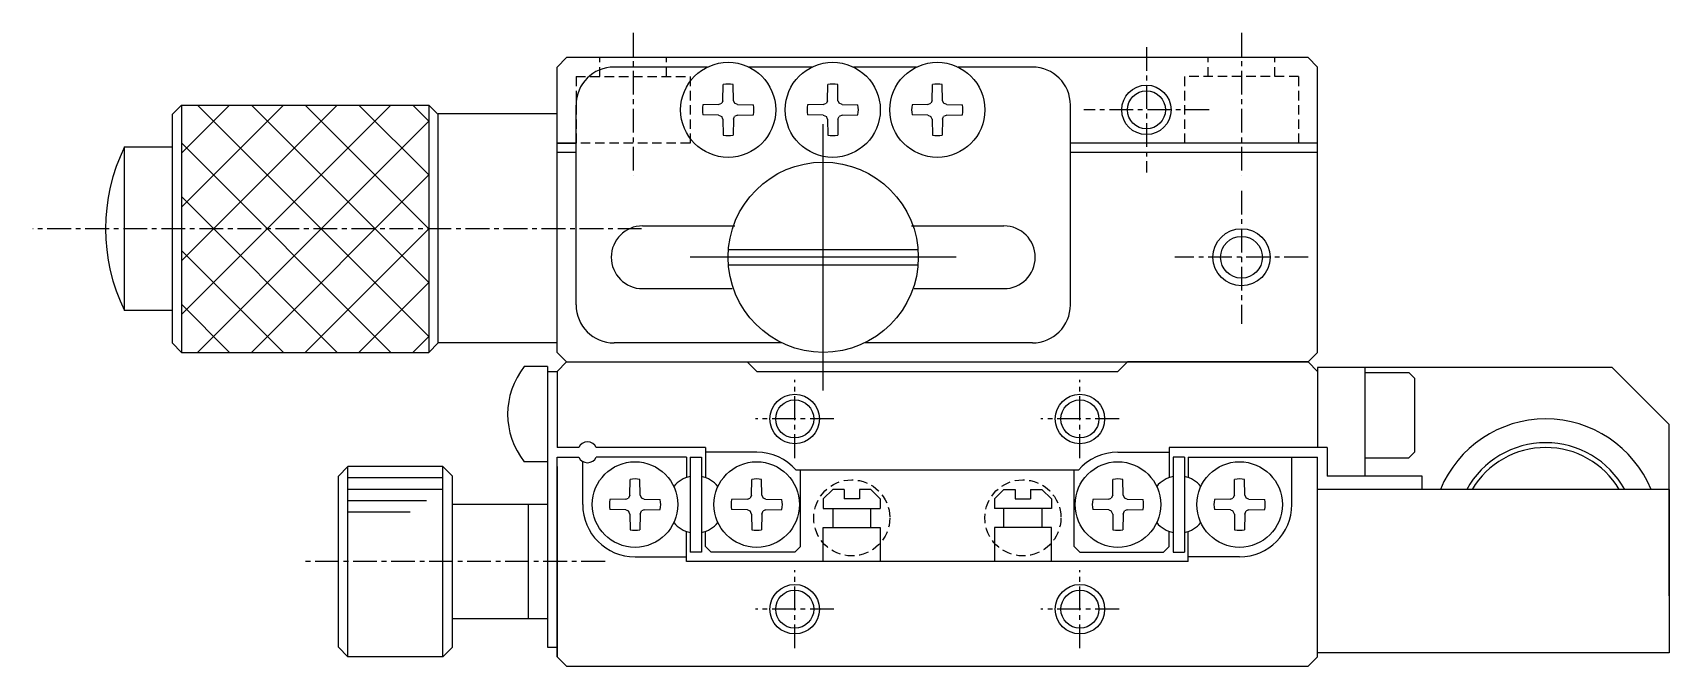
# Model space of a CAD drawing. Extents: x 81 to 417, y 79 to 298.
# Drawn here: x 138.9 to 225, y 264.3 to 297.6 of the extents above; entities that cross this region are included whole.
import ezdxf

# ---------------------------------------------------------------- set-up
doc = ezdxf.new("R2010")
doc.units = 0
doc.linetypes.add('CENTER', pattern=[2, 1.25, -0.25, 0.25, -0.25])
doc.linetypes.add('DASHED', pattern=[0.75, 0.5, -0.25])
doc.layers.get('0').update_dxf_attribs({"linetype": 'CONTINUOUS'})
doc.layers.add('CENTER', color=1, linetype='CENTER')

msp = doc.modelspace()

# ---------------------------------------------------------------- linework, layer by layer
at = {"color": 7, "linetype": 'CONTINUOUS'}
for p, q in [((166.988, 296.328), (166.488, 295.828)), ((166.988, 296.328), (166.488, 295.828)), ((205.988, 296.328), (166.988, 296.328)), ((205.988, 296.328), (206.488, 295.828)), ((205.988, 296.328), (206.488, 295.828)), ((166.488, 280.828), (166.488, 295.828)), ((174.398, 295.828), (169.488, 295.828)), ((179.898, 295.828), (176.577, 295.828)), ((185.398, 295.828), (182.077, 295.828)), ((191.488, 295.828), (187.577, 295.828)), ((206.488, 280.828), (206.488, 295.828)), ((175.213, 294.06), (175.228, 294.903)), ((175.762, 294.06), (175.748, 294.903)), ((180.713, 294.06), (180.728, 294.903)), ((181.262, 294.06), (181.248, 294.903)), ((186.213, 294.06), (186.228, 294.903)), ((186.762, 294.06), (186.748, 294.903)), ((146.738, 293.828), (146.238, 293.328)), ((146.738, 293.828), (146.738, 280.828)), ((146.738, 293.828), (159.738, 293.828)), ((159.738, 293.828), (159.738, 280.828)), ((160.238, 293.328), (159.738, 293.828)), ((167.488, 283.328), (167.488, 293.828)), ((174.988, 293.852), (174.163, 293.838)), ((174.988, 293.852), (175.153, 293.926)), ((175.213, 294.06), (175.153, 293.926)), ((175.762, 294.06), (175.822, 293.926)), ((175.987, 293.852), (175.822, 293.926)), ((175.987, 293.852), (176.812, 293.838)), ((180.488, 293.852), (179.663, 293.838)), ((180.488, 293.852), (180.653, 293.926)), ((180.713, 294.06), (180.653, 293.926)), ((181.262, 294.06), (181.322, 293.926)), ((181.487, 293.852), (181.322, 293.926)), ((181.487, 293.852), (182.312, 293.838)), ((185.988, 293.852), (185.163, 293.838)), ((185.988, 293.852), (186.153, 293.926)), ((186.213, 294.06), (186.153, 293.926)), ((186.762, 294.06), (186.822, 293.926)), ((186.987, 293.852), (186.822, 293.926)), ((186.987, 293.852), (187.812, 293.838)), ((193.488, 283.328), (193.488, 293.828)), ((146.238, 293.328), (146.238, 281.328)), ((166.488, 293.363), (160.238, 293.363)), ((160.238, 281.328), (160.238, 293.328)), ((174.988, 293.304), (174.163, 293.318)), ((174.988, 293.304), (175.153, 293.23)), ((175.213, 293.096), (175.153, 293.23)), ((175.213, 293.096), (175.228, 292.253)), ((175.762, 293.096), (175.748, 292.253)), ((175.762, 293.096), (175.822, 293.23)), ((175.987, 293.304), (175.822, 293.23)), ((175.987, 293.304), (176.812, 293.318)), ((180.488, 293.304), (179.663, 293.318)), ((180.488, 293.304), (180.653, 293.23)), ((180.488, 278.828), (180.488, 292.828)), ((180.713, 293.096), (180.653, 293.23)), ((180.713, 293.096), (180.728, 292.253)), ((181.262, 293.096), (181.248, 292.253)), ((181.262, 293.096), (181.322, 293.23)), ((181.487, 293.304), (181.322, 293.23)), ((181.487, 293.304), (182.312, 293.318)), ((185.988, 293.304), (185.163, 293.318)), ((185.988, 293.304), (186.153, 293.23)), ((186.213, 293.096), (186.153, 293.23)), ((186.213, 293.096), (186.228, 292.253)), ((186.762, 293.096), (186.748, 292.253)), ((186.762, 293.096), (186.822, 293.23)), ((186.987, 293.304), (186.822, 293.23)), ((186.987, 293.304), (187.812, 293.318)), ((167.488, 291.828), (166.488, 291.828)), ((166.488, 291.828), (167.488, 291.828)), ((206.488, 291.828), (193.488, 291.828)), ((143.738, 291.628), (146.238, 291.628)), ((143.738, 283.028), (143.738, 291.628)), ((167.488, 291.328), (166.488, 291.328)), ((167.488, 291.328), (166.488, 291.328)), ((206.488, 291.328), (193.488, 291.328)), ((170.988, 287.478), (175.842, 287.478)), ((185.133, 287.478), (189.988, 287.478)), ((187.488, 285.828), (173.488, 285.828)), ((175.504, 286.228), (185.471, 286.228)), ((175.504, 285.428), (185.471, 285.428)), ((170.988, 284.178), (175.702, 284.178)), ((185.273, 284.178), (189.988, 284.178)), ((146.238, 283.028), (143.738, 283.028)), ((146.238, 281.328), (146.738, 280.828)), ((146.738, 280.828), (159.738, 280.828)), ((159.738, 280.828), (160.238, 281.328)), ((166.488, 281.328), (160.238, 281.328)), ((166.488, 280.828), (166.988, 280.328)), ((178.308, 281.328), (169.488, 281.328)), ((191.488, 281.328), (182.667, 281.328)), ((205.988, 280.328), (206.488, 280.828)), ((165.988, 280.078), (164.765, 280.078)), ((165.988, 280.078), (165.988, 265.328)), ((165.988, 279.828), (166.488, 279.828)), ((166.988, 280.328), (166.488, 279.828)), ((166.488, 279.828), (166.488, 275.828)), ((166.988, 280.328), (205.988, 280.328)), ((166.988, 280.328), (176.488, 280.328)), ((176.488, 280.328), (176.988, 279.828)), ((176.988, 279.828), (195.988, 279.828)), ((196.488, 280.328), (195.988, 279.828)), ((205.988, 280.328), (196.488, 280.328)), ((205.988, 280.328), (206.488, 279.828)), ((221.988, 280.028), (206.488, 280.028)), ((206.488, 280.028), (206.488, 275.828)), ((208.988, 274.328), (208.988, 280.028)), ((208.988, 279.778), (211.288, 279.778)), ((211.588, 279.478), (211.288, 279.778)), ((221.988, 280.028), (224.988, 277.028)), ((211.588, 279.478), (211.588, 275.578)), ((224.988, 268.028), (224.988, 277.028)), ((167.629, 275.828), (166.488, 275.828)), ((174.288, 275.828), (168.546, 275.828)), ((174.288, 275.828), (174.288, 274.242)), ((176.988, 275.578), (174.288, 275.578)), ((195.988, 275.578), (198.688, 275.578)), ((198.688, 275.828), (198.688, 274.242)), ((206.988, 275.828), (198.688, 275.828)), ((206.988, 275.828), (206.988, 274.328)), ((211.288, 275.278), (211.588, 275.578)), ((155.488, 274.828), (154.988, 274.328)), ((155.488, 264.828), (155.488, 274.828)), ((160.488, 274.828), (155.488, 274.828)), ((160.488, 264.828), (160.488, 274.828)), ((160.988, 274.328), (160.488, 274.828)), ((165.988, 275.078), (164.765, 275.078)), ((166.488, 264.828), (166.488, 275.328)), ((166.488, 275.328), (167.629, 275.328)), ((166.488, 274.828), (166.488, 264.828)), ((167.838, 272.828), (167.838, 275.095)), ((173.288, 275.328), (168.546, 275.328)), ((173.288, 275.328), (173.288, 274.242)), ((173.488, 275.328), (173.488, 270.328)), ((173.488, 275.328), (174.088, 275.328)), ((174.088, 275.328), (174.088, 270.328)), ((193.908, 274.628), (179.067, 274.628)), ((179.288, 270.628), (179.288, 274.628)), ((193.688, 270.628), (193.688, 274.628)), ((198.888, 275.328), (198.888, 270.328)), ((199.488, 275.328), (198.888, 275.328)), ((199.488, 275.328), (199.488, 270.328)), ((199.688, 275.328), (199.688, 274.242)), ((199.688, 275.328), (206.488, 275.328)), ((205.138, 272.828), (205.138, 275.328)), ((206.488, 264.828), (206.488, 275.328)), ((208.988, 275.278), (211.288, 275.278)), ((154.988, 265.328), (154.988, 274.328)), ((160.988, 265.328), (160.988, 274.328)), ((170.313, 273.327), (170.328, 274.153)), ((170.862, 273.327), (170.848, 274.153)), ((176.713, 273.327), (176.728, 274.153)), ((177.262, 273.327), (177.248, 274.153)), ((195.713, 273.327), (195.728, 274.153)), ((196.262, 273.327), (196.248, 274.153)), ((202.113, 273.327), (202.128, 274.153)), ((202.662, 273.327), (202.648, 274.153)), ((211.988, 274.328), (206.988, 274.328)), ((211.988, 273.628), (211.988, 274.328)), ((170.106, 273.103), (169.263, 273.088)), ((170.106, 273.103), (170.24, 273.162)), ((170.313, 273.327), (170.24, 273.162)), ((170.862, 273.327), (170.935, 273.162)), ((171.069, 273.103), (170.935, 273.162)), ((171.069, 273.103), (171.912, 273.088)), ((176.506, 273.103), (175.663, 273.088)), ((176.506, 273.103), (176.64, 273.162)), ((176.713, 273.327), (176.64, 273.162)), ((177.262, 273.327), (177.335, 273.162)), ((177.469, 273.103), (177.335, 273.162)), ((177.469, 273.103), (178.312, 273.088)), ((180.488, 273.128), (180.988, 273.628)), ((180.488, 273.128), (180.488, 272.628)), ((181.588, 273.628), (180.988, 273.628)), ((181.588, 273.628), (181.588, 273.128)), ((182.388, 273.128), (181.588, 273.128)), ((182.988, 273.628), (182.388, 273.628)), ((182.388, 273.628), (182.388, 273.128)), ((183.488, 273.128), (182.988, 273.628)), ((183.488, 273.128), (183.488, 272.628)), ((189.488, 273.128), (189.988, 273.628)), ((189.488, 273.128), (189.488, 272.628)), ((189.988, 273.628), (190.588, 273.628)), ((190.588, 273.628), (190.588, 273.128)), ((190.588, 273.128), (191.388, 273.128)), ((191.388, 273.628), (191.988, 273.628)), ((191.388, 273.628), (191.388, 273.128)), ((192.488, 273.128), (191.988, 273.628)), ((192.488, 273.128), (192.488, 272.628)), ((195.506, 273.103), (194.663, 273.088)), ((195.506, 273.103), (195.64, 273.162)), ((195.713, 273.327), (195.64, 273.162)), ((196.262, 273.327), (196.335, 273.162)), ((196.469, 273.103), (196.335, 273.162)), ((196.469, 273.103), (197.312, 273.088)), ((201.906, 273.103), (201.063, 273.088)), ((201.906, 273.103), (202.04, 273.162)), ((202.113, 273.327), (202.04, 273.162)), ((202.662, 273.327), (202.735, 273.162)), ((202.869, 273.103), (202.735, 273.162)), ((202.869, 273.103), (203.712, 273.088)), ((224.988, 273.628), (206.488, 273.628)), ((211.488, 273.628), (206.488, 273.628)), ((224.988, 273.628), (224.988, 265.028)), ((165.988, 272.828), (160.988, 272.828)), ((164.988, 266.828), (164.988, 272.828)), ((170.106, 272.553), (169.263, 272.568)), ((170.106, 272.553), (170.24, 272.494)), ((170.313, 272.329), (170.24, 272.494)), ((170.313, 272.329), (170.328, 271.503)), ((170.862, 272.329), (170.848, 271.503)), ((170.862, 272.329), (170.935, 272.494)), ((171.069, 272.553), (170.935, 272.494)), ((171.069, 272.553), (171.912, 272.568)), ((176.506, 272.553), (175.663, 272.568)), ((176.506, 272.553), (176.64, 272.494)), ((176.713, 272.329), (176.64, 272.494)), ((176.713, 272.329), (176.728, 271.503)), ((177.262, 272.329), (177.248, 271.503)), ((177.262, 272.329), (177.335, 272.494)), ((177.469, 272.553), (177.335, 272.494)), ((177.469, 272.553), (178.312, 272.568)), ((180.488, 272.628), (183.488, 272.628)), ((180.988, 272.628), (180.988, 271.628)), ((182.988, 271.628), (182.988, 272.628)), ((192.488, 272.628), (189.488, 272.628)), ((189.988, 271.628), (189.988, 272.628)), ((191.988, 272.628), (191.988, 271.628)), ((195.506, 272.553), (194.663, 272.568)), ((195.506, 272.553), (195.64, 272.494)), ((195.713, 272.329), (195.64, 272.494)), ((195.713, 272.329), (195.728, 271.503)), ((196.262, 272.329), (196.248, 271.503)), ((196.262, 272.329), (196.335, 272.494)), ((196.469, 272.553), (196.335, 272.494)), ((196.469, 272.553), (197.312, 272.568)), ((201.906, 272.553), (201.063, 272.568)), ((201.906, 272.553), (202.04, 272.494)), ((202.113, 272.329), (202.04, 272.494)), ((202.113, 272.329), (202.128, 271.503)), ((202.662, 272.329), (202.648, 271.503)), ((202.662, 272.329), (202.735, 272.494)), ((202.869, 272.553), (202.735, 272.494)), ((202.869, 272.553), (203.712, 272.568)), ((173.288, 269.828), (173.288, 271.414)), ((174.288, 270.628), (174.288, 271.414)), ((180.488, 271.628), (183.488, 271.628)), ((180.488, 269.828), (180.488, 271.628)), ((183.488, 271.628), (183.488, 269.828)), ((192.488, 271.628), (189.488, 271.628)), ((189.488, 271.628), (189.488, 269.828)), ((192.488, 269.828), (192.488, 271.628)), ((198.688, 270.628), (198.688, 271.414)), ((199.688, 269.828), (199.688, 271.414)), ((174.088, 270.328), (173.488, 270.328)), ((174.588, 270.328), (174.288, 270.628)), ((178.988, 270.328), (174.588, 270.328)), ((178.988, 270.328), (179.288, 270.628)), ((193.988, 270.328), (193.688, 270.628)), ((193.988, 270.328), (198.388, 270.328)), ((198.688, 270.628), (198.388, 270.328)), ((198.888, 270.328), (199.488, 270.328)), ((170.588, 270.078), (173.288, 270.078)), ((199.688, 269.828), (173.288, 269.828)), ((202.388, 270.078), (199.688, 270.078)), ((165.988, 266.828), (160.988, 266.828)), ((154.988, 265.328), (155.488, 264.828)), ((160.488, 264.828), (160.988, 265.328)), ((165.988, 265.328), (166.488, 265.328)), ((160.488, 264.828), (155.488, 264.828)), ((166.488, 264.828), (166.988, 264.328)), ((166.988, 264.328), (205.988, 264.328)), ((206.488, 264.828), (205.988, 264.328)), ((224.988, 265.028), (206.488, 265.028))]:
    msp.add_line(p, q, dxfattribs=at)
at = {"color": 3, "linetype": 'DASHED'}
for p, q in [((168.738, 295.328), (168.738, 296.328)), ((172.238, 295.328), (172.238, 296.328)), ((200.738, 295.328), (200.738, 296.328)), ((204.238, 295.328), (204.238, 296.328)), ((167.488, 295.328), (173.488, 295.328)), ((167.488, 295.328), (167.488, 291.828)), ((173.488, 295.328), (173.488, 291.828)), ((205.488, 295.328), (199.488, 295.328)), ((199.488, 295.328), (199.488, 291.828)), ((205.488, 295.328), (205.488, 291.828)), ((173.488, 291.828), (167.488, 291.828))]:
    msp.add_line(p, q, dxfattribs=at)
at = {"color": 3, "linetype": 'CONTINUOUS'}
for p, q in [((157.752, 293.828), (146.738, 282.813)), ((154.924, 293.828), (146.738, 285.642)), ((152.095, 293.828), (146.738, 288.47)), ((149.267, 293.828), (146.738, 291.298)), ((147.581, 293.828), (159.738, 281.671)), ((150.409, 293.828), (159.738, 284.499)), ((153.238, 293.828), (159.738, 287.328)), ((156.066, 293.828), (159.738, 290.156)), ((158.894, 293.828), (159.738, 292.985)), ((159.738, 292.985), (147.581, 280.828)), ((146.738, 291.843), (157.752, 280.828)), ((159.738, 290.156), (150.409, 280.828)), ((146.738, 289.014), (154.924, 280.828)), ((159.738, 287.328), (153.238, 280.828)), ((146.738, 286.186), (152.095, 280.828)), ((159.738, 284.499), (156.066, 280.828)), ((146.738, 283.357), (149.267, 280.828)), ((159.738, 281.671), (158.894, 280.828)), ((160.488, 274.228), (155.488, 274.228)), ((160.488, 273.628), (155.488, 273.628)), ((159.624, 273.028), (155.488, 273.028)), ((158.754, 272.428), (155.488, 272.428))]:
    msp.add_line(p, q, dxfattribs=at)
at = {"color": 7, "linetype": 'CONTINUOUS'}
for centre, radius in [((175.488, 293.578), 2.5), ((180.988, 293.578), 2.5), ((186.488, 293.578), 2.5), ((197.488, 293.578), 1), ((180.488, 285.828), 5), ((202.488, 285.828), 1.1), ((178.988, 277.328), 1), ((193.988, 277.328), 1), ((170.588, 272.828), 2.25), ((176.988, 272.828), 2.25), ((195.988, 272.828), 2.25), ((202.388, 272.828), 2.25), ((178.988, 267.328), 1), ((193.988, 267.328), 1)]:
    msp.add_circle(centre, radius, dxfattribs=at)
at = {"color": 3, "linetype": 'CONTINUOUS'}
for centre, radius in [((197.488, 293.578), 1.3), ((202.488, 285.828), 1.5), ((178.988, 277.328), 1.3), ((193.988, 277.328), 1.3), ((178.988, 267.328), 1.3), ((193.988, 267.328), 1.3)]:
    msp.add_circle(centre, radius, dxfattribs=at)
at = {"color": 3, "linetype": 'DASHED'}
for centre in [(181.988, 272.128), (190.988, 272.128)]:
    msp.add_circle(centre, 2, dxfattribs=at)
at = {"color": 7, "linetype": 'CONTINUOUS'}
for centre, radius, start, end in [((169.488, 293.828), 2, 90, 180), ((191.488, 293.828), 2, 0, 90), ((175.488, 293.578), 1.35, 78.89588, 101.10412), ((180.988, 293.578), 1.35, 78.89588, 101.10412), ((186.488, 293.578), 1.35, 78.89588, 101.10412), ((175.488, 293.578), 1.35, 168.89588, 191.10412), ((175.488, 293.578), 1.35, 348.89588, 11.10412), ((180.988, 293.578), 1.35, 168.89588, 191.10412), ((180.988, 293.578), 1.35, 348.89588, 11.10412), ((186.488, 293.578), 1.35, 168.89588, 191.10412), ((186.488, 293.578), 1.35, 348.89588, 11.10412), ((175.488, 293.578), 1.35, 258.89588, 281.10412), ((180.988, 293.578), 1.35, 258.89588, 281.10412), ((186.488, 293.578), 1.35, 258.89588, 281.10412), ((152.483, 287.328), 9.745, 153.81622, 206.18378), ((170.988, 285.828), 1.65, 90, 270), ((189.988, 285.828), 1.65, 270, 90), ((169.488, 283.328), 2, 180, 270), ((191.488, 283.328), 2, 270, 0), ((167.888, 277.578), 4, 141.31781, 218.68219), ((218.488, 271.328), 6, 22.54029, 157.45971), ((168.088, 275.628), 0.5, 23.57818, 156.42182), ((176.988, 272.828), 2.75, 40.88511, 90), ((195.988, 272.828), 2.75, 90, 139.11489), ((218.488, 271.328), 4.75, 28.96073, 151.03927), ((218.488, 271.328), 4.5, 30.73783, 149.26217), ((168.088, 275.528), 0.5, 203.57818, 336.42182), ((170.588, 272.828), 1.35, 78.89588, 101.10412), ((173.788, 272.828), 1.5, 101.53695, 140.68714), ((173.788, 272.828), 1.5, 39.31286, 78.46305), ((176.988, 272.828), 1.35, 78.89588, 101.10412), ((195.988, 272.828), 1.35, 78.89588, 101.10412), ((199.188, 272.828), 1.5, 101.53695, 140.68714), ((199.188, 272.828), 1.5, 39.31284, 78.46303), ((202.388, 272.828), 1.35, 78.89588, 101.10412), ((170.588, 272.828), 1.35, 168.89588, 191.10412), ((170.588, 272.828), 1.35, 348.89588, 11.10412), ((176.988, 272.828), 1.35, 168.89588, 191.10412), ((176.988, 272.828), 1.35, 348.89588, 11.10412), ((195.988, 272.828), 1.35, 168.89588, 191.10412), ((195.988, 272.828), 1.35, 348.89588, 11.10412), ((202.388, 272.828), 1.35, 168.89588, 191.10412), ((202.388, 272.828), 1.35, 348.89588, 11.10412), ((170.588, 272.828), 2.75, 180, 270), ((202.388, 272.828), 2.75, 270, 0), ((170.588, 272.828), 1.35, 258.89588, 281.10412), ((173.788, 272.828), 1.5, 219.31286, 258.46303), ((173.788, 272.828), 1.5, 281.53695, 320.68712), ((176.988, 272.828), 1.35, 258.89588, 281.10412), ((195.988, 272.828), 1.35, 258.89588, 281.10412), ((199.188, 272.828), 1.5, 219.31288, 258.46305), ((199.188, 272.828), 1.5, 281.53697, 320.68714), ((202.388, 272.828), 1.35, 258.89588, 281.10412)]:
    msp.add_arc(centre, radius, start, end, dxfattribs=at)
at = {"layer": 'CENTER', "color": 1, "linetype": 'CENTER'}
for p, q in [((170.488, 297.631), (170.488, 290.129)), ((202.488, 297.631), (202.488, 290.129)), ((197.488, 296.878), (197.488, 290.278)), ((200.788, 293.578), (194.188, 293.578)), ((202.488, 289.328), (202.488, 282.328)), ((170.926, 287.328), (138.91, 287.328)), ((205.988, 285.828), (198.988, 285.828)), ((178.988, 275.27), (178.988, 279.386)), ((193.988, 275.27), (193.988, 279.386)), ((181.045, 277.328), (176.93, 277.328)), ((196.045, 277.328), (191.93, 277.328)), ((169.012, 269.828), (153.15, 269.828)), ((178.988, 265.27), (178.988, 269.386)), ((193.988, 265.27), (193.988, 269.386)), ((181.045, 267.328), (176.93, 267.328)), ((196.045, 267.328), (191.93, 267.328))]:
    msp.add_line(p, q, dxfattribs=at)

doc.saveas('drawing.dxf')
